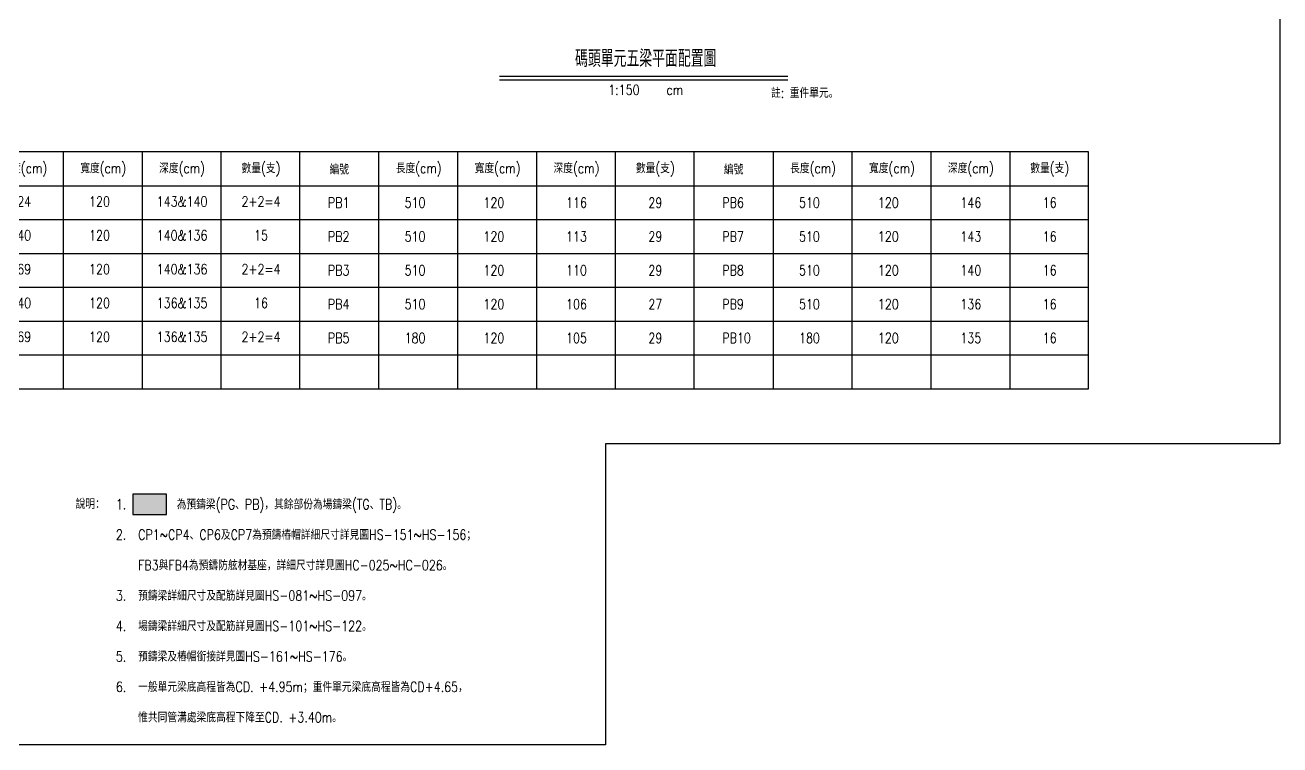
# Model space of a CAD drawing. Extents: x -3697 to 31808, y -9561 to -1274.
# Drawn here: x 26240 to 31808, y -9561 to -6368 of the extents above; entities that cross this region are included whole.
import ezdxf
from ezdxf.enums import TextEntityAlignment as Align

# ---------------------------------------------------------------- set-up
doc = ezdxf.new("R2010")
doc.units = 0
doc.header["$LTSCALE"] = 0.05
doc.layers.get('Defpoints').update_dxf_attribs({"linetype": 'CONTINUOUS'})
doc.layers.add('HB_0', color=7, linetype='CONTINUOUS')
doc.layers.add('HB_TXT_CTEXT', color=2, linetype='CONTINUOUS')
doc.styles.get("Standard").update_dxf_attribs({"font": 'ROMANS.shx', "width": 0.8, "bigfont": 'lchinap.shx'})

# ---------------------------------------------------------------- blocks, each defined once
blk = doc.blocks.new('預鑄梁尺寸表')
at = {"layer": 'HB_TXT_CTEXT', "color": 3, "linetype": 'Continuous'}
for p, q in [((2143.4, 2630.2), (-8756.6, 2630.2)), ((-1356.6, 1580.2), (-1356.6, 2630.2)), ((393.4, 1580.2), (393.4, 2630.2)), ((2143.4, 1580.2), (2143.4, 2630.2)), ((-8756.6, 1580.2), (2143.4, 1580.2))]:
    blk.add_line(p, q, dxfattribs=at)
at = {"layer": 'HB_TXT_CTEXT', "color": 7, "linetype": 'Continuous'}
for p, q in [((-2406.6, 2630.2), (-2406.6, 1580.2)), ((-2056.6, 2630.2), (-2056.6, 1580.2)), ((-1706.6, 2630.2), (-1706.6, 1580.2)), ((-1006.6, 2630.2), (-1006.6, 1580.2)), ((-656.6, 2630.2), (-656.6, 1580.2)), ((-306.6, 2630.2), (-306.6, 1580.2)), ((43.4, 2630.2), (43.4, 1580.2)), ((743.4, 2630.2), (743.4, 1580.2)), ((1093.4, 2630.2), (1093.4, 1580.2)), ((1443.4, 2630.2), (1443.4, 1580.2)), ((1793.4, 2630.2), (1793.4, 1580.2)), ((-8756.6, 2330.2), (2143.4, 2330.2)), ((-8756.6, 2180.2), (2143.4, 2180.2)), ((-8756.6, 2030.2), (2143.4, 2030.2)), ((-8756.6, 1880.2), (2143.4, 1880.2)), ((-8756.6, 1730.2), (2143.4, 1730.2))]:
    blk.add_line(p, q, dxfattribs=at)
at = {"layer": 'HB_TXT_CTEXT', "color": 4, "linetype": 'Continuous'}
blk.add_line((-8756.6, 2480.2), (2143.4, 2480.2), dxfattribs=at)
at = {"layer": 'HB_TXT_CTEXT', "color": 4, "linetype": 'Continuous', "width": 0.8}
for s, p in [('長度(cm)', (-2578.8, 2555.2)), ('寬度(cm)', (-2228.8, 2555.2)), ('深度(cm)', (-1878.8, 2555.2)), ('數量(支)', (-1528.8, 2555.2)), ('編號', (-1181.6, 2555.2)), ('長度(cm)', (-828.8, 2555.2)), ('寬度(cm)', (-478.8, 2555.2)), ('深度(cm)', (-128.8, 2555.2)), ('數量(支)', (221.2, 2555.2)), ('編號', (568.4, 2555.2)), ('長度(cm)', (921.2, 2555.2)), ('寬度(cm)', (1271.2, 2555.2)), ('深度(cm)', (1621.2, 2555.2)), ('數量(支)', (1971.2, 2555.2))]:
    blk.add_text(s, height=45, rotation=360, dxfattribs=at).set_placement(p, align=Align.MIDDLE)
at = {"layer": 'HB_TXT_CTEXT', "color": 2, "linetype": 'Continuous', "width": 0.8}
for s, p in [('124', (-2548.8, 2410.3)), ('120', (-2198.8, 2410.3)), ('510', (-798.8, 2405.2)), ('120', (-448.8, 2405.2)), ('510', (951.2, 2405.2)), ('120', (1301.2, 2405.2)), ('340', (-2548.8, 2260.3)), ('120', (-2198.8, 2260.3)), ('510', (-798.8, 2255.2)), ('120', (-448.8, 2255.2)), ('510', (951.2, 2255.2)), ('120', (1301.2, 2255.2)), ('169', (-2548.8, 2110.3)), ('120', (-2198.8, 2110.3)), ('510', (-798.8, 2105.2)), ('120', (-448.8, 2105.2)), ('510', (951.2, 2105.2)), ('120', (1301.2, 2105.2)), ('340', (-2548.8, 1960.3)), ('120', (-2198.8, 1960.3)), ('510', (-798.8, 1955.2)), ('120', (-448.8, 1955.2)), ('510', (951.2, 1955.2)), ('120', (1301.2, 1955.2)), ('169', (-2548.8, 1810.3)), ('120', (-2198.8, 1810.3)), ('180', (-798.8, 1805.2)), ('120', (-448.8, 1805.2)), ('180', (951.2, 1805.2)), ('120', (1301.2, 1805.2))]:
    blk.add_text(s, height=45, rotation=360, dxfattribs=at).set_placement(p, align=Align.MIDDLE_RIGHT)
for s, p in [('143&140', (-1878.8, 2410.3)), ('2+2=4', (-1528.8, 2410.3)), ('116', (-128.8, 2405.2)), ('29', (221.2, 2405.2)), ('146', (1621.2, 2405.2)), ('16', (1971.2, 2405.2)), ('140&136', (-1878.8, 2260.3)), ('15', (-1528.8, 2260.3)), ('113', (-128.8, 2255.2)), ('29', (221.2, 2255.2)), ('143', (1621.2, 2255.2)), ('16', (1971.2, 2255.2)), ('140&136', (-1878.8, 2110.3)), ('2+2=4', (-1528.8, 2110.3)), ('110', (-128.8, 2105.2)), ('29', (221.2, 2105.2)), ('140', (1621.2, 2105.2)), ('16', (1971.2, 2105.2)), ('136&135', (-1878.8, 1960.3)), ('16', (-1528.8, 1960.3)), ('106', (-128.8, 1955.2)), ('27', (221.2, 1955.2)), ('136', (1621.2, 1955.2)), ('16', (1971.2, 1955.2)), ('136&135', (-1878.8, 1810.3)), ('2+2=4', (-1528.8, 1810.3)), ('105', (-128.8, 1805.2)), ('29', (221.2, 1805.2)), ('135', (1621.2, 1805.2)), ('16', (1971.2, 1805.2))]:
    blk.add_text(s, height=45, rotation=360, dxfattribs=at).set_placement(p, align=Align.MIDDLE)
at = {"layer": 'HB_TXT_CTEXT', "color": 4, "linetype": 'Continuous', "width": 0.8}
for s, p in [('PB1', (-1231.6, 2405.2)), ('PB6', (518.4, 2405.2)), ('PB2', (-1231.6, 2255.2)), ('PB7', (518.4, 2255.2)), ('PB3', (-1231.6, 2105.2)), ('PB8', (518.4, 2105.2)), ('PB4', (-1231.6, 1955.2)), ('PB9', (518.4, 1955.2)), ('PB5', (-1231.6, 1805.2)), ('PB10', (518.4, 1805.2))]:
    blk.add_text(s, height=45, rotation=360, dxfattribs=at).set_placement(p, align=Align.MIDDLE_LEFT)
blk = doc.blocks.new('說明')
at = {"layer": 'HB_0', "linetype": 'Continuous'}
blk.add_hatch(color=253, dxfattribs=at).paths.add_polyline_path([(-2097.7, 1022.4), (-1947.7, 1022.4), (-1947.7, 1112.4), (-2097.7, 1112.4)])
at = {"layer": 'HB_0', "color": 4, "linetype": 'Continuous'}
blk.add_lwpolyline([(-2097.7, 1022.4), (-1947.7, 1022.4), (-1947.7, 1112.4), (-2097.7, 1112.4)], close=True, dxfattribs=at)
at = {"layer": 'HB_TXT_CTEXT', "color": 2, "linetype": 'Continuous', "width": 0.8}
for s, p in [('說明：', (-2221.6, 1069.4)), ('1.', (-2126.2, 1067.4)), ('2.', (-2126.2, 932.4)), ('3.', (-2126.2, 662.4)), ('4.', (-2126.2, 527.4)), ('5.', (-2126.2, 392.4)), ('6.', (-2126.2, 257.4))]:
    blk.add_text(s, height=45, dxfattribs=at).set_placement(p, align=Align.MIDDLE_RIGHT)
for s, p in [('為預鑄梁(PG、PB)，其餘部份為場鑄梁(TG、TB)。', (-1902.7, 1067.4)), ('CP1~CP4、CP6及CP7為預鑄樁帽詳細尺寸詳見圖HS-151~HS-156；', (-2073.8, 932.4)), ('FB3與FB4為預鑄防舷材基座，詳細尺寸詳見圖HC-025~HC-026。', (-2073.8, 797.4)), ('預鑄梁詳細尺寸及配筋詳見圖HS-081~HS-097。', (-2073.8, 662.4)), ('場鑄梁詳細尺寸及配筋詳見圖HS-101~HS-122。', (-2073.8, 527.4)), ('預鑄梁及樁帽銜接詳見圖HS-161~HS-176。', (-2073.8, 392.4)), ('一般單元梁底高程皆為CD. +4.95m；重件單元梁底高程皆為CD+4.65，', (-2073.8, 257.4)), ('惟共同管溝處梁底高程下降至CD. +3.40m。', (-2073.8, 122.4))]:
    blk.add_text(s, height=45, dxfattribs=at).set_placement(p, align=Align.MIDDLE_LEFT)
blk = doc.blocks.new('碼頭結構總配置圖')
at = {"layer": 'Defpoints', "color": 217}
blk.add_lwpolyline([(31807.6, -8226.3), (28815.1, -8226.3), (28815.1, -9561.3), (19972.6, -9561.3), (19972.6, -1273.8), (31807.6, -1273.8)], close=True, dxfattribs=at)

msp = doc.modelspace()

# ---------------------------------------------------------------- linework, layer by layer
at = {"layer": 'HB_TXT_CTEXT', "color": 3}
msp.add_line((28344.298, -6595.305), (29623.547, -6595.305), dxfattribs=at)
at = {"layer": 'HB_TXT_CTEXT', "color": 1}
msp.add_line((28344.298, -6610.305), (29623.547, -6610.305), dxfattribs=at)

# ---------------------------------------------------------------- block references
at = {"layer": 'HB_0'}
for name, p in [('碼頭結構總配置圖', (0, 0)), ('預鑄梁尺寸表', (28815.097, -9561.25)), ('說明', (28815.097, -9561.25))]:
    msp.add_blockref(name, p, dxfattribs=at)

# ---------------------------------------------------------------- texts
at = {"layer": 'HB_TXT_CTEXT', "color": 3, "width": 0.8}
msp.add_text('碼頭單元五梁平面配置圖', height=75, dxfattribs=at).set_placement((28993.554, -6512.805), align=Align.MIDDLE)
at = {"layer": 'HB_TXT_CTEXT', "width": 0.8}
for s, p in [('1:150    cm', (28993.554, -6655.305)), ('註: 重件單元。', (29699.166, -6666.277))]:
    msp.add_text(s, height=45, dxfattribs=at).set_placement(p, align=Align.MIDDLE)

doc.saveas('drawing.dxf')
